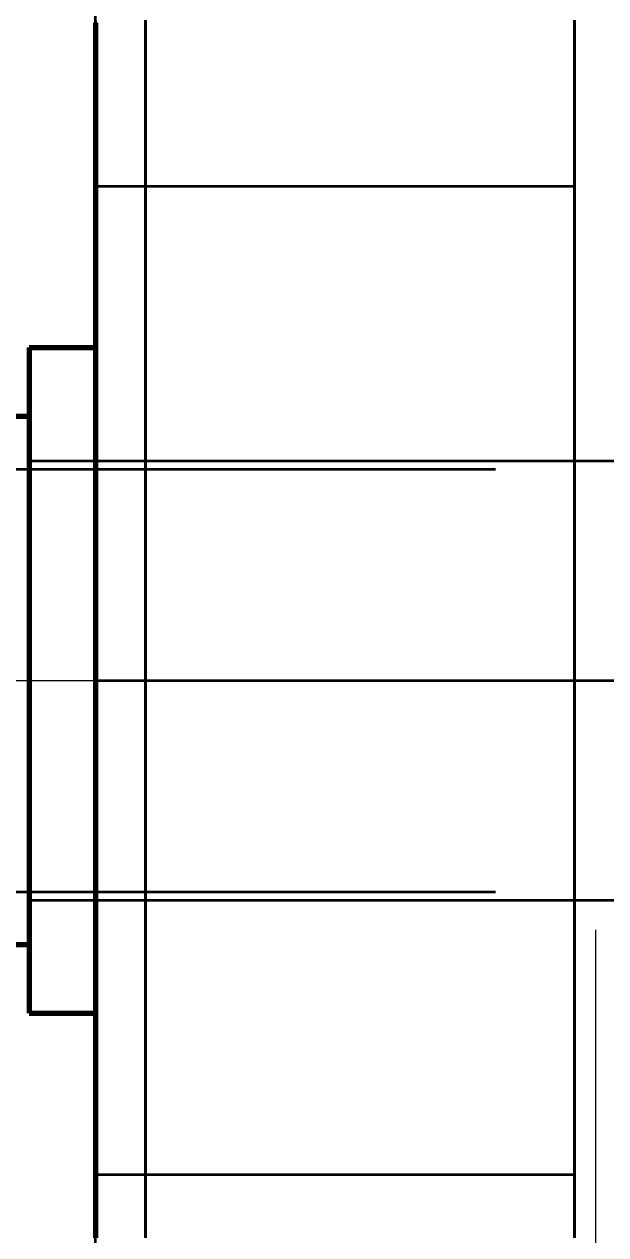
# Model space of a CAD drawing. Header units: millimetres. Extents: x 0 to 2382, y 0 to 420.
# Drawn here: x 179.17 to 182.66, y 116.67 to 123.94 of the extents above; entities that cross this region are included whole.
import ezdxf

# ---------------------------------------------------------------- set-up
doc = ezdxf.new("R2010")
doc.units = ezdxf.units.MM
doc.linetypes.add('IRAM-E-TRAZOS', pattern=[5, 4, -1])
doc.linetypes.add('IRAM-F-TRAZO-PUNTO', pattern=[20, 15, -2, 1, -2])
for name, color, linetype, lineweight in [('01-VISIBLE', 7, 'CONTINUOUS', 70), ('02-OCULTA', 4, 'IRAM-E-TRAZOS', 35), ('03-EJE', 1, 'IRAM-F-TRAZO-PUNTO', 18), ('04-COTA', 3, 'CONTINUOUS', 18)]:
    doc.layers.add(name, color=color, linetype=linetype, lineweight=lineweight)
doc.styles.add('ISO3098', font='isocpeur.ttf')
doc.dimstyles.new('FLAMA-IRAM', dxfattribs={"dimtxt": 3.5, "dimasz": 3.5, "dimexe": 2, "dimexo": 1.5, "dimgap": 1, "dimtad": 1, "dimdec": 1, "dimtxsty": 'ISO3098', "dimblk": 'IRAM_FLECHA', "dimblk1": 'IRAM_FLECHA', "dimblk2": 'IRAM_FLECHA', "dimcen": 2.5, "dimclrd": 256, "dimclre": 256, "dimclrt": 256, "dimazin": 3, "dimtfac": 1, "dimtmove": 0, "dimatfit": 3, "dimlwd": 18, "dimlwe": 18})

# ---------------------------------------------------------------- blocks, each defined once
blk = doc.blocks.new('IRAM_FLECHA')
blk.add_solid([(0, 0), (-1, 0.125), (-1, -0.125)])

msp = doc.modelspace()

# ---------------------------------------------------------------- linework, layer by layer
at = {"layer": '01-VISIBLE'}
for p, q in [((179.2, 122), (179.6, 122)), ((169.8875, 121.5875), (179.2, 121.5875)), ((139.8, 118.4125), (179.2, 118.4125)), ((179.2, 118), (179.6, 118))]:
    msp.add_line(p, q, dxfattribs=at)
for points in [[(179.6, 123.9529), (179.6, 123.9029), (179.6, 123.8528), (179.6, 123.8028), (179.6, 123.7528), (179.6, 123.7027), (179.6, 123.6527), (179.6, 123.6027), (179.6, 123.5526), (179.6, 123.5026), (179.6, 123.4526), (179.6, 123.4025), (179.6, 123.3525), (179.6, 123.3024), (179.6, 123.2524), (179.6, 123.2024), (179.6, 123.1523), (179.6, 123.1023), (179.6, 123.0523), (179.6, 123.0022), (179.6, 122.9522), (179.6, 122.9021), (179.6, 122.8521), (179.6, 122.8021), (179.6, 122.752), (179.6, 122.702), (179.6, 122.652), (179.6, 122.6019), (179.6, 122.5519), (179.6, 122.5018), (179.6, 122.4518), (179.6, 122.4018), (179.6, 122.3517), (179.6, 122.3017), (179.6, 122.2517), (179.6, 122.2016), (179.6, 122.1516), (179.6, 122.1016), (179.6, 122.0515), (179.6, 122.0015), (179.6, 121.9514), (179.6, 121.9014), (179.6, 121.8514), (179.6, 121.8013), (179.6, 121.7513), (179.6, 121.7013), (179.6, 121.6512), (179.6, 121.6012), (179.6, 121.5511), (179.6, 121.5011), (179.6, 121.4511), (179.6, 121.401), (179.6, 121.351), (179.6, 121.301), (179.6, 121.2509), (179.6, 121.2009), (179.6, 121.1509), (179.6, 121.1008), (179.6, 121.0508), (179.6, 121.0007), (179.6, 120.9507), (179.6, 120.9007), (179.6, 120.8506), (179.6, 120.8006), (179.6, 120.7506), (179.6, 120.7005), (179.6, 120.6505), (179.6, 120.6004), (179.6, 120.5504), (179.6, 120.5004), (179.6, 120.4503), (179.6, 120.4003), (179.6, 120.3503), (179.6, 120.3002), (179.6, 120.2502), (179.6, 120.2001), (179.6, 120.1501), (179.6, 120.1001), (179.6, 120.05), (179.6, 120)], [(179.2, 122), (179.2, 121.95), (179.2, 121.9), (179.2, 121.85), (179.2, 121.8), (179.2, 121.75), (179.2, 121.7), (179.2, 121.65), (179.2, 121.6), (179.2, 121.55), (179.2, 121.5), (179.2, 121.45), (179.2, 121.4), (179.2, 121.35), (179.2, 121.3), (179.2, 121.25), (179.2, 121.2), (179.2, 121.15), (179.2, 121.1), (179.2, 121.05), (179.2, 121), (179.2, 120.95), (179.2, 120.9), (179.2, 120.85), (179.2, 120.8), (179.2, 120.75), (179.2, 120.7), (179.2, 120.65), (179.2, 120.6), (179.2, 120.55), (179.2, 120.5), (179.2, 120.45), (179.2, 120.4), (179.2, 120.35), (179.2, 120.3), (179.2, 120.25), (179.2, 120.2), (179.2, 120.15), (179.2, 120.1), (179.2, 120.05), (179.2, 120)], [(179.2, 120), (179.2, 119.95), (179.2, 119.9), (179.2, 119.85), (179.2, 119.8), (179.2, 119.75), (179.2, 119.7), (179.2, 119.65), (179.2, 119.6), (179.2, 119.55), (179.2, 119.5), (179.2, 119.45), (179.2, 119.4), (179.2, 119.35), (179.2, 119.3), (179.2, 119.25), (179.2, 119.2), (179.2, 119.15), (179.2, 119.1), (179.2, 119.05), (179.2, 119), (179.2, 118.95), (179.2, 118.9), (179.2, 118.85), (179.2, 118.8), (179.2, 118.75), (179.2, 118.7), (179.2, 118.65), (179.2, 118.6), (179.2, 118.55), (179.2, 118.5), (179.2, 118.45), (179.2, 118.4), (179.2, 118.35), (179.2, 118.3), (179.2, 118.25), (179.2, 118.2), (179.2, 118.15), (179.2, 118.1), (179.2, 118.05), (179.2, 118)], [(179.6, 120), (179.6, 119.95), (179.6, 119.9), (179.6, 119.85), (179.6, 119.8), (179.6, 119.75), (179.6, 119.7), (179.6, 119.65), (179.6, 119.6), (179.6, 119.55), (179.6, 119.5), (179.6, 119.45), (179.6, 119.4), (179.6, 119.35), (179.6, 119.3), (179.6, 119.25), (179.6, 119.2), (179.6, 119.15), (179.6, 119.1), (179.6, 119.05), (179.6, 119), (179.6, 118.95), (179.6, 118.9), (179.6, 118.85), (179.6, 118.8), (179.6, 118.75), (179.6, 118.7), (179.6, 118.65), (179.6, 118.6), (179.6, 118.55), (179.6, 118.5), (179.6, 118.45), (179.6, 118.4), (179.6, 118.35), (179.6, 118.3), (179.6, 118.25), (179.6, 118.2), (179.6, 118.15), (179.6, 118.1), (179.6, 118.05), (179.6, 118), (179.6, 117.95), (179.6, 117.9), (179.6, 117.85), (179.6, 117.8), (179.6, 117.75), (179.6, 117.7), (179.6, 117.65), (179.6, 117.6), (179.6, 117.55), (179.6, 117.5), (179.6, 117.45), (179.6, 117.4), (179.6, 117.35), (179.6, 117.3), (179.6, 117.25), (179.6, 117.2), (179.6, 117.15), (179.6, 117.1), (179.6, 117.05), (179.6, 117), (179.6, 116.95), (179.6, 116.9), (179.6, 116.85), (179.6, 116.8), (179.6, 116.75), (179.6, 116.7), (179.6, 116.65)]]:
    msp.add_lwpolyline(points, dxfattribs=at)
at = {"layer": '02-OCULTA'}
for p, q in [((179.6, 122.97), (182.475, 122.97)), ((139.8, 121.3875), (179.2, 121.3875)), ((179.2, 121.32), (179.6, 121.32)), ((179.6, 121.32), (185.6, 121.32)), ((133, 121.27), (186, 121.27)), ((179.6, 120), (185.6, 120)), ((133, 118.73), (186, 118.73)), ((179.2, 118.68), (179.6, 118.68)), ((179.6, 118.68), (185.6, 118.68)), ((139.8, 118.6125), (179.2, 118.6125)), ((179.6, 117.03), (182.475, 117.03))]:
    msp.add_line(p, q, dxfattribs=at)
for points in [[(179.6, 116.5875), (179.6, 116.675), (179.6, 116.7625), (179.6, 116.85), (179.6, 116.9375), (179.6, 117.025), (179.6, 117.1125), (179.6, 117.2), (179.6, 117.2875), (179.6, 117.375), (179.6, 117.4625), (179.6, 117.55), (179.6, 117.6375), (179.6, 117.725), (179.6, 117.8125), (179.6, 117.9), (179.6, 117.9875), (179.6, 118.075), (179.6, 118.1625), (179.6, 118.25), (179.6, 118.3375), (179.6, 118.425), (179.6, 118.5125), (179.6, 118.6), (179.6, 118.6875), (179.6, 118.775), (179.6, 118.8625), (179.6, 118.95), (179.6, 119.0375), (179.6, 119.125), (179.6, 119.2125), (179.6, 119.3), (179.6, 119.3875), (179.6, 119.475), (179.6, 119.5625), (179.6, 119.65), (179.6, 119.7375), (179.6, 119.825), (179.6, 119.9125), (179.6, 120), (179.6, 120.0875), (179.6, 120.175), (179.6, 120.2625), (179.6, 120.35), (179.6, 120.4375), (179.6, 120.525), (179.6, 120.6125), (179.6, 120.7), (179.6, 120.7875), (179.6, 120.875), (179.6, 120.9625), (179.6, 121.05), (179.6, 121.1375), (179.6, 121.225), (179.6, 121.3125), (179.6, 121.4), (179.6, 121.4875), (179.6, 121.575), (179.6, 121.6625), (179.6, 121.75), (179.6, 121.8375), (179.6, 121.925), (179.6, 122.0125), (179.6, 122.1), (179.6, 122.1875), (179.6, 122.275), (179.6, 122.3625), (179.6, 122.45), (179.6, 122.5375), (179.6, 122.625), (179.6, 122.7125), (179.6, 122.8), (179.6, 122.8875), (179.6, 122.975), (179.6, 123.0625), (179.6, 123.15), (179.6, 123.2375), (179.6, 123.325), (179.6, 123.4125), (179.6, 123.5), (179.6, 123.5875), (179.6, 123.675), (179.6, 123.7625), (179.6, 123.85), (179.6, 123.9375), (179.6, 124.025)], [(179.6, 116.661), (179.6, 116.724), (179.6, 116.787), (179.6, 116.85), (179.6, 116.913), (179.6, 116.976), (179.6, 117.039), (179.6, 117.102), (179.6, 117.165), (179.6, 117.228), (179.6, 117.291), (179.6, 117.354), (179.6, 117.417), (179.6, 117.48), (179.6, 117.543), (179.6, 117.606), (179.6, 117.669), (179.6, 117.732), (179.6, 117.795), (179.6, 117.858), (179.6, 117.921), (179.6, 117.984), (179.6, 118.047), (179.6, 118.11), (179.6, 118.173), (179.6, 118.236), (179.6, 118.299), (179.6, 118.362), (179.6, 118.425), (179.6, 118.488), (179.6, 118.551), (179.6, 118.614), (179.6, 118.677), (179.6, 118.74), (179.6, 118.803), (179.6, 118.866), (179.6, 118.929), (179.6, 118.992), (179.6, 119.055), (179.6, 119.118), (179.6, 119.181), (179.6, 119.244), (179.6, 119.307), (179.6, 119.37), (179.6, 119.433), (179.6, 119.496), (179.6, 119.559), (179.6, 119.622), (179.6, 119.685), (179.6, 119.748), (179.6, 119.811), (179.6, 119.874), (179.6, 119.937), (179.6, 120), (179.6, 120.063), (179.6, 120.126), (179.6, 120.189), (179.6, 120.252), (179.6, 120.315), (179.6, 120.378), (179.6, 120.441), (179.6, 120.504), (179.6, 120.567), (179.6, 120.63), (179.6, 120.693), (179.6, 120.756), (179.6, 120.819), (179.6, 120.882), (179.6, 120.945), (179.6, 121.008), (179.6, 121.071), (179.6, 121.134), (179.6, 121.197), (179.6, 121.26), (179.6, 121.323), (179.6, 121.386), (179.6, 121.449), (179.6, 121.512), (179.6, 121.575), (179.6, 121.638), (179.6, 121.701), (179.6, 121.764), (179.6, 121.827), (179.6, 121.89), (179.6, 121.953), (179.6, 122.016), (179.6, 122.079), (179.6, 122.142), (179.6, 122.205), (179.6, 122.268), (179.6, 122.331), (179.6, 122.394), (179.6, 122.457), (179.6, 122.52), (179.6, 122.583), (179.6, 122.646), (179.6, 122.709), (179.6, 122.772), (179.6, 122.835), (179.6, 122.898), (179.6, 122.961), (179.6, 123.024), (179.6, 123.087), (179.6, 123.15), (179.6, 123.213), (179.6, 123.276), (179.6, 123.339), (179.6, 123.402), (179.6, 123.465), (179.6, 123.528), (179.6, 123.591), (179.6, 123.654), (179.6, 123.717), (179.6, 123.78), (179.6, 123.843), (179.6, 123.906), (179.6, 123.969)], [(179.6, 123.9657), (179.6, 123.9155), (179.6, 123.8653), (179.6, 123.8151), (179.6, 123.7649), (179.6, 123.7147), (179.6, 123.6645), (179.6, 123.6143), (179.6, 123.5641), (179.6, 123.5139), (179.6, 123.4637), (179.6, 123.4135), (179.6, 123.3633), (179.6, 123.3131), (179.6, 123.2629), (179.6, 123.2127), (179.6, 123.1625), (179.6, 123.1124), (179.6, 123.0622), (179.6, 123.012), (179.6, 122.9618), (179.6, 122.9116), (179.6, 122.8614), (179.6, 122.8112), (179.6, 122.761), (179.6, 122.7108), (179.6, 122.6606), (179.6, 122.6104), (179.6, 122.5602), (179.6, 122.51), (179.6, 122.4598), (179.6, 122.4096), (179.6, 122.3594), (179.6, 122.3092), (179.6, 122.259), (179.6, 122.2088), (179.6, 122.1586), (179.6, 122.1084), (179.6, 122.0582), (179.6, 122.008), (179.6, 121.9578), (179.6, 121.9076), (179.6, 121.8574), (179.6, 121.8072), (179.6, 121.757), (179.6, 121.7068), (179.6, 121.6566), (179.6, 121.6064), (179.6, 121.5562), (179.6, 121.506), (179.6, 121.4558), (179.6, 121.4056), (179.6, 121.3554), (179.6, 121.3052), (179.6, 121.255), (179.6, 121.2048), (179.6, 121.1546), (179.6, 121.1044), (179.6, 121.0542), (179.6, 121.004), (179.6, 120.9538), (179.6, 120.9036), (179.6, 120.8534), (179.6, 120.8032), (179.6, 120.753), (179.6, 120.7028), (179.6, 120.6526), (179.6, 120.6024), (179.6, 120.5522), (179.6, 120.502), (179.6, 120.4518), (179.6, 120.4016), (179.6, 120.3514), (179.6, 120.3012), (179.6, 120.251), (179.6, 120.2008), (179.6, 120.1506), (179.6, 120.1004), (179.6, 120.0502), (179.6, 120)], [(179.9, 116.661), (179.9, 116.724), (179.9, 116.787), (179.9, 116.85), (179.9, 116.913), (179.9, 116.976), (179.9, 117.039), (179.9, 117.102), (179.9, 117.165), (179.9, 117.228), (179.9, 117.291), (179.9, 117.354), (179.9, 117.417), (179.9, 117.48), (179.9, 117.543), (179.9, 117.606), (179.9, 117.669), (179.9, 117.732), (179.9, 117.795), (179.9, 117.858), (179.9, 117.921), (179.9, 117.984), (179.9, 118.047), (179.9, 118.11), (179.9, 118.173), (179.9, 118.236), (179.9, 118.299), (179.9, 118.362), (179.9, 118.425), (179.9, 118.488), (179.9, 118.551), (179.9, 118.614), (179.9, 118.677), (179.9, 118.74), (179.9, 118.803), (179.9, 118.866), (179.9, 118.929), (179.9, 118.992), (179.9, 119.055), (179.9, 119.118), (179.9, 119.181), (179.9, 119.244), (179.9, 119.307), (179.9, 119.37), (179.9, 119.433), (179.9, 119.496), (179.9, 119.559), (179.9, 119.622), (179.9, 119.685), (179.9, 119.748), (179.9, 119.811), (179.9, 119.874), (179.9, 119.937), (179.9, 120), (179.9, 120.063), (179.9, 120.126), (179.9, 120.189), (179.9, 120.252), (179.9, 120.315), (179.9, 120.378), (179.9, 120.441), (179.9, 120.504), (179.9, 120.567), (179.9, 120.63), (179.9, 120.693), (179.9, 120.756), (179.9, 120.819), (179.9, 120.882), (179.9, 120.945), (179.9, 121.008), (179.9, 121.071), (179.9, 121.134), (179.9, 121.197), (179.9, 121.26), (179.9, 121.323), (179.9, 121.386), (179.9, 121.449), (179.9, 121.512), (179.9, 121.575), (179.9, 121.638), (179.9, 121.701), (179.9, 121.764), (179.9, 121.827), (179.9, 121.89), (179.9, 121.953), (179.9, 122.016), (179.9, 122.079), (179.9, 122.142), (179.9, 122.205), (179.9, 122.268), (179.9, 122.331), (179.9, 122.394), (179.9, 122.457), (179.9, 122.52), (179.9, 122.583), (179.9, 122.646), (179.9, 122.709), (179.9, 122.772), (179.9, 122.835), (179.9, 122.898), (179.9, 122.961), (179.9, 123.024), (179.9, 123.087), (179.9, 123.15), (179.9, 123.213), (179.9, 123.276), (179.9, 123.339), (179.9, 123.402), (179.9, 123.465), (179.9, 123.528), (179.9, 123.591), (179.9, 123.654), (179.9, 123.717), (179.9, 123.78), (179.9, 123.843), (179.9, 123.906), (179.9, 123.969)], [(179.9, 116.652), (179.9, 116.714), (179.9, 116.776), (179.9, 116.838), (179.9, 116.9), (179.9, 116.962), (179.9, 117.024), (179.9, 117.086), (179.9, 117.148), (179.9, 117.21), (179.9, 117.272), (179.9, 117.334), (179.9, 117.396), (179.9, 117.458), (179.9, 117.52), (179.9, 117.582), (179.9, 117.644), (179.9, 117.706), (179.9, 117.768), (179.9, 117.83), (179.9, 117.892), (179.9, 117.954), (179.9, 118.016), (179.9, 118.078), (179.9, 118.14), (179.9, 118.202), (179.9, 118.264), (179.9, 118.326), (179.9, 118.388), (179.9, 118.45), (179.9, 118.512), (179.9, 118.574), (179.9, 118.636), (179.9, 118.698), (179.9, 118.76), (179.9, 118.822), (179.9, 118.884), (179.9, 118.946), (179.9, 119.008), (179.9, 119.07), (179.9, 119.132), (179.9, 119.194), (179.9, 119.256), (179.9, 119.318), (179.9, 119.38), (179.9, 119.442), (179.9, 119.504), (179.9, 119.566), (179.9, 119.628), (179.9, 119.69), (179.9, 119.752), (179.9, 119.814), (179.9, 119.876), (179.9, 119.938), (179.9, 120), (179.9, 120.062), (179.9, 120.124), (179.9, 120.186), (179.9, 120.248), (179.9, 120.31), (179.9, 120.372), (179.9, 120.434), (179.9, 120.496), (179.9, 120.558), (179.9, 120.62), (179.9, 120.682), (179.9, 120.744), (179.9, 120.806), (179.9, 120.868), (179.9, 120.93), (179.9, 120.992), (179.9, 121.054), (179.9, 121.116), (179.9, 121.178), (179.9, 121.24), (179.9, 121.302), (179.9, 121.364), (179.9, 121.426), (179.9, 121.488), (179.9, 121.55), (179.9, 121.612), (179.9, 121.674), (179.9, 121.736), (179.9, 121.798), (179.9, 121.86), (179.9, 121.922), (179.9, 121.984), (179.9, 122.046), (179.9, 122.108), (179.9, 122.17), (179.9, 122.232), (179.9, 122.294), (179.9, 122.356), (179.9, 122.418), (179.9, 122.48), (179.9, 122.542), (179.9, 122.604), (179.9, 122.666), (179.9, 122.728), (179.9, 122.79), (179.9, 122.852), (179.9, 122.914), (179.9, 122.976), (179.9, 123.038), (179.9, 123.1), (179.9, 123.162), (179.9, 123.224), (179.9, 123.286), (179.9, 123.348), (179.9, 123.41), (179.9, 123.472), (179.9, 123.534), (179.9, 123.596), (179.9, 123.658), (179.9, 123.72), (179.9, 123.782), (179.9, 123.844), (179.9, 123.906), (179.9, 123.968)], [(179.9, 123.966), (179.9, 123.9158), (179.9, 123.8656), (179.9, 123.8154), (179.9, 123.7652), (179.9, 123.715), (179.9, 123.6648), (179.9, 123.6146), (179.9, 123.5644), (179.9, 123.5142), (179.9, 123.464), (179.9, 123.4138), (179.9, 123.3636), (179.9, 123.3134), (179.9, 123.2632), (179.9, 123.213), (179.9, 123.1628), (179.9, 123.1126), (179.9, 123.0623), (179.9, 123.0121), (179.9, 122.9619), (179.9, 122.9117), (179.9, 122.8615), (179.9, 122.8113), (179.9, 122.7611), (179.9, 122.7109), (179.9, 122.6607), (179.9, 122.6105), (179.9, 122.5603), (179.9, 122.5101), (179.9, 122.4599), (179.9, 122.4097), (179.9, 122.3595), (179.9, 122.3093), (179.9, 122.2591), (179.9, 122.2089), (179.9, 122.1587), (179.9, 122.1085), (179.9, 122.0583), (179.9, 122.0081), (179.9, 121.9579), (179.9, 121.9077), (179.9, 121.8575), (179.9, 121.8073), (179.9, 121.7571), (179.9, 121.7069), (179.9, 121.6567), (179.9, 121.6065), (179.9, 121.5563), (179.9, 121.5061), (179.9, 121.4559), (179.9, 121.4057), (179.9, 121.3555), (179.9, 121.3053), (179.9, 121.2551), (179.9, 121.2049), (179.9, 121.1547), (179.9, 121.1045), (179.9, 121.0543), (179.9, 121.004), (179.9, 120.9538), (179.9, 120.9036), (179.9, 120.8534), (179.9, 120.8032), (179.9, 120.753), (179.9, 120.7028), (179.9, 120.6526), (179.9, 120.6024), (179.9, 120.5522), (179.9, 120.502), (179.9, 120.4518), (179.9, 120.4016), (179.9, 120.3514), (179.9, 120.3012), (179.9, 120.251), (179.9, 120.2008), (179.9, 120.1506), (179.9, 120.1004), (179.9, 120.0502), (179.9, 120)], [(179.9, 123.9657), (179.9, 123.9155), (179.9, 123.8653), (179.9, 123.8151), (179.9, 123.7649), (179.9, 123.7147), (179.9, 123.6645), (179.9, 123.6143), (179.9, 123.5641), (179.9, 123.5139), (179.9, 123.4637), (179.9, 123.4135), (179.9, 123.3633), (179.9, 123.3131), (179.9, 123.2629), (179.9, 123.2127), (179.9, 123.1625), (179.9, 123.1124), (179.9, 123.0622), (179.9, 123.012), (179.9, 122.9618), (179.9, 122.9116), (179.9, 122.8614), (179.9, 122.8112), (179.9, 122.761), (179.9, 122.7108), (179.9, 122.6606), (179.9, 122.6104), (179.9, 122.5602), (179.9, 122.51), (179.9, 122.4598), (179.9, 122.4096), (179.9, 122.3594), (179.9, 122.3092), (179.9, 122.259), (179.9, 122.2088), (179.9, 122.1586), (179.9, 122.1084), (179.9, 122.0582), (179.9, 122.008), (179.9, 121.9578), (179.9, 121.9076), (179.9, 121.8574), (179.9, 121.8072), (179.9, 121.757), (179.9, 121.7068), (179.9, 121.6566), (179.9, 121.6064), (179.9, 121.5562), (179.9, 121.506), (179.9, 121.4558), (179.9, 121.4056), (179.9, 121.3554), (179.9, 121.3052), (179.9, 121.255), (179.9, 121.2048), (179.9, 121.1546), (179.9, 121.1044), (179.9, 121.0542), (179.9, 121.004), (179.9, 120.9538), (179.9, 120.9036), (179.9, 120.8534), (179.9, 120.8032), (179.9, 120.753), (179.9, 120.7028), (179.9, 120.6526), (179.9, 120.6024), (179.9, 120.5522), (179.9, 120.502), (179.9, 120.4518), (179.9, 120.4016), (179.9, 120.3514), (179.9, 120.3012), (179.9, 120.251), (179.9, 120.2008), (179.9, 120.1506), (179.9, 120.1004), (179.9, 120.0502), (179.9, 120)], [(182.475, 116.652), (182.475, 116.714), (182.475, 116.776), (182.475, 116.838), (182.475, 116.9), (182.475, 116.962), (182.475, 117.024), (182.475, 117.086), (182.475, 117.148), (182.475, 117.21), (182.475, 117.272), (182.475, 117.334), (182.475, 117.396), (182.475, 117.458), (182.475, 117.52), (182.475, 117.582), (182.475, 117.644), (182.475, 117.706), (182.475, 117.768), (182.475, 117.83), (182.475, 117.892), (182.475, 117.954), (182.475, 118.016), (182.475, 118.078), (182.475, 118.14), (182.475, 118.202), (182.475, 118.264), (182.475, 118.326), (182.475, 118.388), (182.475, 118.45), (182.475, 118.512), (182.475, 118.574), (182.475, 118.636), (182.475, 118.698), (182.475, 118.76), (182.475, 118.822), (182.475, 118.884), (182.475, 118.946), (182.475, 119.008), (182.475, 119.07), (182.475, 119.132), (182.475, 119.194), (182.475, 119.256), (182.475, 119.318), (182.475, 119.38), (182.475, 119.442), (182.475, 119.504), (182.475, 119.566), (182.475, 119.628), (182.475, 119.69), (182.475, 119.752), (182.475, 119.814), (182.475, 119.876), (182.475, 119.938), (182.475, 120), (182.475, 120.062), (182.475, 120.124), (182.475, 120.186), (182.475, 120.248), (182.475, 120.31), (182.475, 120.372), (182.475, 120.434), (182.475, 120.496), (182.475, 120.558), (182.475, 120.62), (182.475, 120.682), (182.475, 120.744), (182.475, 120.806), (182.475, 120.868), (182.475, 120.93), (182.475, 120.992), (182.475, 121.054), (182.475, 121.116), (182.475, 121.178), (182.475, 121.24), (182.475, 121.302), (182.475, 121.364), (182.475, 121.426), (182.475, 121.488), (182.475, 121.55), (182.475, 121.612), (182.475, 121.674), (182.475, 121.736), (182.475, 121.798), (182.475, 121.86), (182.475, 121.922), (182.475, 121.984), (182.475, 122.046), (182.475, 122.108), (182.475, 122.17), (182.475, 122.232), (182.475, 122.294), (182.475, 122.356), (182.475, 122.418), (182.475, 122.48), (182.475, 122.542), (182.475, 122.604), (182.475, 122.666), (182.475, 122.728), (182.475, 122.79), (182.475, 122.852), (182.475, 122.914), (182.475, 122.976), (182.475, 123.038), (182.475, 123.1), (182.475, 123.162), (182.475, 123.224), (182.475, 123.286), (182.475, 123.348), (182.475, 123.41), (182.475, 123.472), (182.475, 123.534), (182.475, 123.596), (182.475, 123.658), (182.475, 123.72), (182.475, 123.782), (182.475, 123.844), (182.475, 123.906), (182.475, 123.968)], [(182.475, 123.966), (182.475, 123.9158), (182.475, 123.8656), (182.475, 123.8154), (182.475, 123.7652), (182.475, 123.715), (182.475, 123.6648), (182.475, 123.6146), (182.475, 123.5644), (182.475, 123.5142), (182.475, 123.464), (182.475, 123.4138), (182.475, 123.3636), (182.475, 123.3134), (182.475, 123.2632), (182.475, 123.213), (182.475, 123.1628), (182.475, 123.1126), (182.475, 123.0623), (182.475, 123.0121), (182.475, 122.9619), (182.475, 122.9117), (182.475, 122.8615), (182.475, 122.8113), (182.475, 122.7611), (182.475, 122.7109), (182.475, 122.6607), (182.475, 122.6105), (182.475, 122.5603), (182.475, 122.5101), (182.475, 122.4599), (182.475, 122.4097), (182.475, 122.3595), (182.475, 122.3093), (182.475, 122.2591), (182.475, 122.2089), (182.475, 122.1587), (182.475, 122.1085), (182.475, 122.0583), (182.475, 122.0081), (182.475, 121.9579), (182.475, 121.9077), (182.475, 121.8575), (182.475, 121.8073), (182.475, 121.7571), (182.475, 121.7069), (182.475, 121.6567), (182.475, 121.6065), (182.475, 121.5563), (182.475, 121.5061), (182.475, 121.4559), (182.475, 121.4057), (182.475, 121.3555), (182.475, 121.3053), (182.475, 121.2551), (182.475, 121.2049), (182.475, 121.1547), (182.475, 121.1045), (182.475, 121.0543), (182.475, 121.004), (182.475, 120.9538), (182.475, 120.9036), (182.475, 120.8534), (182.475, 120.8032), (182.475, 120.753), (182.475, 120.7028), (182.475, 120.6526), (182.475, 120.6024), (182.475, 120.5522), (182.475, 120.502), (182.475, 120.4518), (182.475, 120.4016), (182.475, 120.3514), (182.475, 120.3012), (182.475, 120.251), (182.475, 120.2008), (182.475, 120.1506), (182.475, 120.1004), (182.475, 120.0502), (182.475, 120)], [(179.6, 117.03), (179.6, 117.0803), (179.6, 117.1307), (179.6, 117.181), (179.6, 117.2314), (179.6, 117.2817), (179.6, 117.332), (179.6, 117.3824), (179.6, 117.4327), (179.6, 117.4831), (179.6, 117.5334), (179.6, 117.5837), (179.6, 117.6341), (179.6, 117.6844), (179.6, 117.7347), (179.6, 117.7851), (179.6, 117.8354), (179.6, 117.8858), (179.6, 117.9361), (179.6, 117.9864), (179.6, 118.0368), (179.6, 118.0871), (179.6, 118.1375), (179.6, 118.1878), (179.6, 118.2381), (179.6, 118.2885), (179.6, 118.3388), (179.6, 118.3892), (179.6, 118.4395), (179.6, 118.4898), (179.6, 118.5402), (179.6, 118.5905), (179.6, 118.6408), (179.6, 118.6912), (179.6, 118.7415), (179.6, 118.7919), (179.6, 118.8422), (179.6, 118.8925), (179.6, 118.9429), (179.6, 118.9932), (179.6, 119.0436), (179.6, 119.0939), (179.6, 119.1442), (179.6, 119.1946), (179.6, 119.2449), (179.6, 119.2953), (179.6, 119.3456), (179.6, 119.3959), (179.6, 119.4463), (179.6, 119.4966), (179.6, 119.5469), (179.6, 119.5973), (179.6, 119.6476), (179.6, 119.698), (179.6, 119.7483), (179.6, 119.7986), (179.6, 119.849), (179.6, 119.8993), (179.6, 119.9497), (179.6, 120), (179.6, 120.0503), (179.6, 120.1007), (179.6, 120.151), (179.6, 120.2014), (179.6, 120.2517), (179.6, 120.302), (179.6, 120.3524), (179.6, 120.4027), (179.6, 120.4531), (179.6, 120.5034), (179.6, 120.5537), (179.6, 120.6041), (179.6, 120.6544), (179.6, 120.7047), (179.6, 120.7551), (179.6, 120.8054), (179.6, 120.8558), (179.6, 120.9061), (179.6, 120.9564), (179.6, 121.0068), (179.6, 121.0571), (179.6, 121.1075), (179.6, 121.1578), (179.6, 121.2081), (179.6, 121.2585), (179.6, 121.3088), (179.6, 121.3592), (179.6, 121.4095), (179.6, 121.4598), (179.6, 121.5102), (179.6, 121.5605), (179.6, 121.6108), (179.6, 121.6612), (179.6, 121.7115), (179.6, 121.7619), (179.6, 121.8122), (179.6, 121.8625), (179.6, 121.9129), (179.6, 121.9632), (179.6, 122.0136), (179.6, 122.0639), (179.6, 122.1142), (179.6, 122.1646), (179.6, 122.2149), (179.6, 122.2653), (179.6, 122.3156), (179.6, 122.3659), (179.6, 122.4163), (179.6, 122.4666), (179.6, 122.5169), (179.6, 122.5673), (179.6, 122.6176), (179.6, 122.668), (179.6, 122.7183), (179.6, 122.7686), (179.6, 122.819), (179.6, 122.8693), (179.6, 122.9197), (179.6, 122.97)], [(179.6, 122.97), (179.6, 122.9197), (179.6, 122.8693), (179.6, 122.819), (179.6, 122.7686), (179.6, 122.7183), (179.6, 122.668), (179.6, 122.6176), (179.6, 122.5673), (179.6, 122.5169), (179.6, 122.4666), (179.6, 122.4163), (179.6, 122.3659), (179.6, 122.3156), (179.6, 122.2653), (179.6, 122.2149), (179.6, 122.1646), (179.6, 122.1142), (179.6, 122.0639), (179.6, 122.0136), (179.6, 121.9632), (179.6, 121.9129), (179.6, 121.8625), (179.6, 121.8122), (179.6, 121.7619), (179.6, 121.7115), (179.6, 121.6612), (179.6, 121.6108), (179.6, 121.5605), (179.6, 121.5102), (179.6, 121.4598), (179.6, 121.4095), (179.6, 121.3592), (179.6, 121.3088), (179.6, 121.2585), (179.6, 121.2081), (179.6, 121.1578), (179.6, 121.1075), (179.6, 121.0571), (179.6, 121.0068), (179.6, 120.9564), (179.6, 120.9061), (179.6, 120.8558), (179.6, 120.8054), (179.6, 120.7551), (179.6, 120.7047), (179.6, 120.6544), (179.6, 120.6041), (179.6, 120.5537), (179.6, 120.5034), (179.6, 120.4531), (179.6, 120.4027), (179.6, 120.3524), (179.6, 120.302), (179.6, 120.2517), (179.6, 120.2014), (179.6, 120.151), (179.6, 120.1007), (179.6, 120.0503), (179.6, 120)], [(182.475, 117.03), (182.475, 117.0803), (182.475, 117.1307), (182.475, 117.181), (182.475, 117.2314), (182.475, 117.2817), (182.475, 117.332), (182.475, 117.3824), (182.475, 117.4327), (182.475, 117.4831), (182.475, 117.5334), (182.475, 117.5837), (182.475, 117.6341), (182.475, 117.6844), (182.475, 117.7347), (182.475, 117.7851), (182.475, 117.8354), (182.475, 117.8858), (182.475, 117.9361), (182.475, 117.9864), (182.475, 118.0368), (182.475, 118.0871), (182.475, 118.1375), (182.475, 118.1878), (182.475, 118.2381), (182.475, 118.2885), (182.475, 118.3388), (182.475, 118.3892), (182.475, 118.4395), (182.475, 118.4898), (182.475, 118.5402), (182.475, 118.5905), (182.475, 118.6408), (182.475, 118.6912), (182.475, 118.7415), (182.475, 118.7919), (182.475, 118.8422), (182.475, 118.8925), (182.475, 118.9429), (182.475, 118.9932), (182.475, 119.0436), (182.475, 119.0939), (182.475, 119.1442), (182.475, 119.1946), (182.475, 119.2449), (182.475, 119.2953), (182.475, 119.3456), (182.475, 119.3959), (182.475, 119.4463), (182.475, 119.4966), (182.475, 119.5469), (182.475, 119.5973), (182.475, 119.6476), (182.475, 119.698), (182.475, 119.7483), (182.475, 119.7986), (182.475, 119.849), (182.475, 119.8993), (182.475, 119.9497), (182.475, 120), (182.475, 120.0503), (182.475, 120.1007), (182.475, 120.151), (182.475, 120.2014), (182.475, 120.2517), (182.475, 120.302), (182.475, 120.3524), (182.475, 120.4027), (182.475, 120.4531), (182.475, 120.5034), (182.475, 120.5537), (182.475, 120.6041), (182.475, 120.6544), (182.475, 120.7047), (182.475, 120.7551), (182.475, 120.8054), (182.475, 120.8558), (182.475, 120.9061), (182.475, 120.9564), (182.475, 121.0068), (182.475, 121.0571), (182.475, 121.1075), (182.475, 121.1578), (182.475, 121.2081), (182.475, 121.2585), (182.475, 121.3088), (182.475, 121.3592), (182.475, 121.4095), (182.475, 121.4598), (182.475, 121.5102), (182.475, 121.5605), (182.475, 121.6108), (182.475, 121.6612), (182.475, 121.7115), (182.475, 121.7619), (182.475, 121.8122), (182.475, 121.8625), (182.475, 121.9129), (182.475, 121.9632), (182.475, 122.0136), (182.475, 122.0639), (182.475, 122.1142), (182.475, 122.1646), (182.475, 122.2149), (182.475, 122.2653), (182.475, 122.3156), (182.475, 122.3659), (182.475, 122.4163), (182.475, 122.4666), (182.475, 122.5169), (182.475, 122.5673), (182.475, 122.6176), (182.475, 122.668), (182.475, 122.7183), (182.475, 122.7686), (182.475, 122.819), (182.475, 122.8693), (182.475, 122.9197), (182.475, 122.97)], [(182.475, 122.97), (182.475, 122.9197), (182.475, 122.8693), (182.475, 122.819), (182.475, 122.7686), (182.475, 122.7183), (182.475, 122.668), (182.475, 122.6176), (182.475, 122.5673), (182.475, 122.5169), (182.475, 122.4666), (182.475, 122.4163), (182.475, 122.3659), (182.475, 122.3156), (182.475, 122.2653), (182.475, 122.2149), (182.475, 122.1646), (182.475, 122.1142), (182.475, 122.0639), (182.475, 122.0136), (182.475, 121.9632), (182.475, 121.9129), (182.475, 121.8625), (182.475, 121.8122), (182.475, 121.7619), (182.475, 121.7115), (182.475, 121.6612), (182.475, 121.6108), (182.475, 121.5605), (182.475, 121.5102), (182.475, 121.4598), (182.475, 121.4095), (182.475, 121.3592), (182.475, 121.3088), (182.475, 121.2585), (182.475, 121.2081), (182.475, 121.1578), (182.475, 121.1075), (182.475, 121.0571), (182.475, 121.0068), (182.475, 120.9564), (182.475, 120.9061), (182.475, 120.8558), (182.475, 120.8054), (182.475, 120.7551), (182.475, 120.7047), (182.475, 120.6544), (182.475, 120.6041), (182.475, 120.5537), (182.475, 120.5034), (182.475, 120.4531), (182.475, 120.4027), (182.475, 120.3524), (182.475, 120.302), (182.475, 120.2517), (182.475, 120.2014), (182.475, 120.151), (182.475, 120.1007), (182.475, 120.0503), (182.475, 120)], [(179.2, 118), (179.2, 118.05), (179.2, 118.1), (179.2, 118.15), (179.2, 118.2), (179.2, 118.25), (179.2, 118.3), (179.2, 118.35), (179.2, 118.4), (179.2, 118.45), (179.2, 118.5), (179.2, 118.55), (179.2, 118.6), (179.2, 118.65), (179.2, 118.7), (179.2, 118.75), (179.2, 118.8), (179.2, 118.85), (179.2, 118.9), (179.2, 118.95), (179.2, 119), (179.2, 119.05), (179.2, 119.1), (179.2, 119.15), (179.2, 119.2), (179.2, 119.25), (179.2, 119.3), (179.2, 119.35), (179.2, 119.4), (179.2, 119.45), (179.2, 119.5), (179.2, 119.55), (179.2, 119.6), (179.2, 119.65), (179.2, 119.7), (179.2, 119.75), (179.2, 119.8), (179.2, 119.85), (179.2, 119.9), (179.2, 119.95), (179.2, 120), (179.2, 120.05), (179.2, 120.1), (179.2, 120.15), (179.2, 120.2), (179.2, 120.25), (179.2, 120.3), (179.2, 120.35), (179.2, 120.4), (179.2, 120.45), (179.2, 120.5), (179.2, 120.55), (179.2, 120.6), (179.2, 120.65), (179.2, 120.7), (179.2, 120.75), (179.2, 120.8), (179.2, 120.85), (179.2, 120.9), (179.2, 120.95), (179.2, 121), (179.2, 121.05), (179.2, 121.1), (179.2, 121.15), (179.2, 121.2), (179.2, 121.25), (179.2, 121.3), (179.2, 121.35), (179.2, 121.4), (179.2, 121.45), (179.2, 121.5), (179.2, 121.55), (179.2, 121.6), (179.2, 121.65), (179.2, 121.7), (179.2, 121.75), (179.2, 121.8), (179.2, 121.85), (179.2, 121.9), (179.2, 121.95), (179.2, 122)], [(179.6, 118), (179.6, 118.05), (179.6, 118.1), (179.6, 118.15), (179.6, 118.2), (179.6, 118.25), (179.6, 118.3), (179.6, 118.35), (179.6, 118.4), (179.6, 118.45), (179.6, 118.5), (179.6, 118.55), (179.6, 118.6), (179.6, 118.65), (179.6, 118.7), (179.6, 118.75), (179.6, 118.8), (179.6, 118.85), (179.6, 118.9), (179.6, 118.95), (179.6, 119), (179.6, 119.05), (179.6, 119.1), (179.6, 119.15), (179.6, 119.2), (179.6, 119.25), (179.6, 119.3), (179.6, 119.35), (179.6, 119.4), (179.6, 119.45), (179.6, 119.5), (179.6, 119.55), (179.6, 119.6), (179.6, 119.65), (179.6, 119.7), (179.6, 119.75), (179.6, 119.8), (179.6, 119.85), (179.6, 119.9), (179.6, 119.95), (179.6, 120), (179.6, 120.05), (179.6, 120.1), (179.6, 120.15), (179.6, 120.2), (179.6, 120.25), (179.6, 120.3), (179.6, 120.35), (179.6, 120.4), (179.6, 120.45), (179.6, 120.5), (179.6, 120.55), (179.6, 120.6), (179.6, 120.65), (179.6, 120.7), (179.6, 120.75), (179.6, 120.8), (179.6, 120.85), (179.6, 120.9), (179.6, 120.95), (179.6, 121), (179.6, 121.05), (179.6, 121.1), (179.6, 121.15), (179.6, 121.2), (179.6, 121.25), (179.6, 121.3), (179.6, 121.35), (179.6, 121.4), (179.6, 121.45), (179.6, 121.5), (179.6, 121.55), (179.6, 121.6), (179.6, 121.65), (179.6, 121.7), (179.6, 121.75), (179.6, 121.8), (179.6, 121.85), (179.6, 121.9), (179.6, 121.95), (179.6, 122)], [(179.6, 122), (179.6, 121.95), (179.6, 121.9), (179.6, 121.85), (179.6, 121.8), (179.6, 121.75), (179.6, 121.7), (179.6, 121.65), (179.6, 121.6), (179.6, 121.55), (179.6, 121.5), (179.6, 121.45), (179.6, 121.4), (179.6, 121.35), (179.6, 121.3), (179.6, 121.25), (179.6, 121.2), (179.6, 121.15), (179.6, 121.1), (179.6, 121.05), (179.6, 121), (179.6, 120.95), (179.6, 120.9), (179.6, 120.85), (179.6, 120.8), (179.6, 120.75), (179.6, 120.7), (179.6, 120.65), (179.6, 120.6), (179.6, 120.55), (179.6, 120.5), (179.6, 120.45), (179.6, 120.4), (179.6, 120.35), (179.6, 120.3), (179.6, 120.25), (179.6, 120.2), (179.6, 120.15), (179.6, 120.1), (179.6, 120.05), (179.6, 120)], [(179.2, 118.4125), (179.2, 118.4629), (179.2, 118.5133), (179.2, 118.5637), (179.2, 118.6141), (179.2, 118.6645), (179.2, 118.7149), (179.2, 118.7653), (179.2, 118.8157), (179.2, 118.8661), (179.2, 118.9165), (179.2, 118.9669), (179.2, 119.0173), (179.2, 119.0677), (179.2, 119.1181), (179.2, 119.1685), (179.2, 119.2188), (179.2, 119.2692), (179.2, 119.3196), (179.2, 119.37), (179.2, 119.4204), (179.2, 119.4708), (179.2, 119.5212), (179.2, 119.5716), (179.2, 119.622), (179.2, 119.6724), (179.2, 119.7228), (179.2, 119.7732), (179.2, 119.8236), (179.2, 119.874), (179.2, 119.9244), (179.2, 119.9748), (179.2, 120.0252), (179.2, 120.0756), (179.2, 120.126), (179.2, 120.1764), (179.2, 120.2268), (179.2, 120.2772), (179.2, 120.3276), (179.2, 120.378), (179.2, 120.4284), (179.2, 120.4788), (179.2, 120.5292), (179.2, 120.5796), (179.2, 120.63), (179.2, 120.6804), (179.2, 120.7308), (179.2, 120.7812), (179.2, 120.8315), (179.2, 120.8819), (179.2, 120.9323), (179.2, 120.9827), (179.2, 121.0331), (179.2, 121.0835), (179.2, 121.1339), (179.2, 121.1843), (179.2, 121.2347), (179.2, 121.2851), (179.2, 121.3355), (179.2, 121.3859), (179.2, 121.4363), (179.2, 121.4867), (179.2, 121.5371), (179.2, 121.5875)], [(179.2, 121.5875), (179.2, 121.5363), (179.2, 121.4851), (179.2, 121.4339), (179.2, 121.3827), (179.2, 121.3315), (179.2, 121.2802), (179.2, 121.229), (179.2, 121.1778), (179.2, 121.1266), (179.2, 121.0754), (179.2, 121.0242), (179.2, 120.973), (179.2, 120.9218), (179.2, 120.8706), (179.2, 120.8194), (179.2, 120.7681), (179.2, 120.7169), (179.2, 120.6657), (179.2, 120.6145), (179.2, 120.5633), (179.2, 120.5121), (179.2, 120.4609), (179.2, 120.4097), (179.2, 120.3585), (179.2, 120.3073), (179.2, 120.256), (179.2, 120.2048), (179.2, 120.1536), (179.2, 120.1024), (179.2, 120.0512), (179.2, 120)], [(179.2, 118.6125), (179.2, 118.663), (179.2, 118.7134), (179.2, 118.7639), (179.2, 118.8143), (179.2, 118.8648), (179.2, 118.9152), (179.2, 118.9657), (179.2, 119.0161), (179.2, 119.0666), (179.2, 119.117), (179.2, 119.1675), (179.2, 119.218), (179.2, 119.2684), (179.2, 119.3189), (179.2, 119.3693), (179.2, 119.4198), (179.2, 119.4702), (179.2, 119.5207), (179.2, 119.5711), (179.2, 119.6216), (179.2, 119.672), (179.2, 119.7225), (179.2, 119.773), (179.2, 119.8234), (179.2, 119.8739), (179.2, 119.9243), (179.2, 119.9748), (179.2, 120.0252), (179.2, 120.0757), (179.2, 120.1261), (179.2, 120.1766), (179.2, 120.227), (179.2, 120.2775), (179.2, 120.328), (179.2, 120.3784), (179.2, 120.4289), (179.2, 120.4793), (179.2, 120.5298), (179.2, 120.5802), (179.2, 120.6307), (179.2, 120.6811), (179.2, 120.7316), (179.2, 120.782), (179.2, 120.8325), (179.2, 120.883), (179.2, 120.9334), (179.2, 120.9839), (179.2, 121.0343), (179.2, 121.0848), (179.2, 121.1352), (179.2, 121.1857), (179.2, 121.2361), (179.2, 121.2866), (179.2, 121.337), (179.2, 121.3875)], [(179.2, 121.3875), (179.2, 121.3361), (179.2, 121.2847), (179.2, 121.2333), (179.2, 121.1819), (179.2, 121.1306), (179.2, 121.0792), (179.2, 121.0278), (179.2, 120.9764), (179.2, 120.925), (179.2, 120.8736), (179.2, 120.8222), (179.2, 120.7708), (179.2, 120.7194), (179.2, 120.6681), (179.2, 120.6167), (179.2, 120.5653), (179.2, 120.5139), (179.2, 120.4625), (179.2, 120.4111), (179.2, 120.3597), (179.2, 120.3083), (179.2, 120.2569), (179.2, 120.2056), (179.2, 120.1542), (179.2, 120.1028), (179.2, 120.0514), (179.2, 120)], [(179.2, 118.68), (179.2, 118.7308), (179.2, 118.7815), (179.2, 118.8323), (179.2, 118.8831), (179.2, 118.9338), (179.2, 118.9846), (179.2, 119.0354), (179.2, 119.0862), (179.2, 119.1369), (179.2, 119.1877), (179.2, 119.2385), (179.2, 119.2892), (179.2, 119.34), (179.2, 119.3908), (179.2, 119.4415), (179.2, 119.4923), (179.2, 119.5431), (179.2, 119.5938), (179.2, 119.6446), (179.2, 119.6954), (179.2, 119.7462), (179.2, 119.7969), (179.2, 119.8477), (179.2, 119.8985), (179.2, 119.9492), (179.2, 120), (179.2, 120.0508), (179.2, 120.1015), (179.2, 120.1523), (179.2, 120.2031), (179.2, 120.2538), (179.2, 120.3046), (179.2, 120.3554), (179.2, 120.4062), (179.2, 120.4569), (179.2, 120.5077), (179.2, 120.5585), (179.2, 120.6092), (179.2, 120.66), (179.2, 120.7108), (179.2, 120.7615), (179.2, 120.8123), (179.2, 120.8631), (179.2, 120.9138), (179.2, 120.9646), (179.2, 121.0154), (179.2, 121.0662), (179.2, 121.1169), (179.2, 121.1677), (179.2, 121.2185), (179.2, 121.2692), (179.2, 121.32)], [(179.2, 121.32), (179.2, 121.2692), (179.2, 121.2185), (179.2, 121.1677), (179.2, 121.1169), (179.2, 121.0662), (179.2, 121.0154), (179.2, 120.9646), (179.2, 120.9138), (179.2, 120.8631), (179.2, 120.8123), (179.2, 120.7615), (179.2, 120.7108), (179.2, 120.66), (179.2, 120.6092), (179.2, 120.5585), (179.2, 120.5077), (179.2, 120.4569), (179.2, 120.4062), (179.2, 120.3554), (179.2, 120.3046), (179.2, 120.2538), (179.2, 120.2031), (179.2, 120.1523), (179.2, 120.1015), (179.2, 120.0508), (179.2, 120)], [(179.6, 118.68), (179.6, 118.7308), (179.6, 118.7815), (179.6, 118.8323), (179.6, 118.8831), (179.6, 118.9338), (179.6, 118.9846), (179.6, 119.0354), (179.6, 119.0862), (179.6, 119.1369), (179.6, 119.1877), (179.6, 119.2385), (179.6, 119.2892), (179.6, 119.34), (179.6, 119.3908), (179.6, 119.4415), (179.6, 119.4923), (179.6, 119.5431), (179.6, 119.5938), (179.6, 119.6446), (179.6, 119.6954), (179.6, 119.7462), (179.6, 119.7969), (179.6, 119.8477), (179.6, 119.8985), (179.6, 119.9492), (179.6, 120), (179.6, 120.0508), (179.6, 120.1015), (179.6, 120.1523), (179.6, 120.2031), (179.6, 120.2538), (179.6, 120.3046), (179.6, 120.3554), (179.6, 120.4062), (179.6, 120.4569), (179.6, 120.5077), (179.6, 120.5585), (179.6, 120.6092), (179.6, 120.66), (179.6, 120.7108), (179.6, 120.7615), (179.6, 120.8123), (179.6, 120.8631), (179.6, 120.9138), (179.6, 120.9646), (179.6, 121.0154), (179.6, 121.0662), (179.6, 121.1169), (179.6, 121.1677), (179.6, 121.2185), (179.6, 121.2692), (179.6, 121.32)], [(179.6, 121.32), (179.6, 121.2692), (179.6, 121.2185), (179.6, 121.1677), (179.6, 121.1169), (179.6, 121.0662), (179.6, 121.0154), (179.6, 120.9646), (179.6, 120.9138), (179.6, 120.8631), (179.6, 120.8123), (179.6, 120.7615), (179.6, 120.7108), (179.6, 120.66), (179.6, 120.6092), (179.6, 120.5585), (179.6, 120.5077), (179.6, 120.4569), (179.6, 120.4062), (179.6, 120.3554), (179.6, 120.3046), (179.6, 120.2538), (179.6, 120.2031), (179.6, 120.1523), (179.6, 120.1015), (179.6, 120.0508), (179.6, 120)], [(179.6, 118.68), (179.6, 118.7308), (179.6, 118.7815), (179.6, 118.8323), (179.6, 118.8831), (179.6, 118.9338), (179.6, 118.9846), (179.6, 119.0354), (179.6, 119.0862), (179.6, 119.1369), (179.6, 119.1877), (179.6, 119.2385), (179.6, 119.2892), (179.6, 119.34), (179.6, 119.3908), (179.6, 119.4415), (179.6, 119.4923), (179.6, 119.5431), (179.6, 119.5938), (179.6, 119.6446), (179.6, 119.6954), (179.6, 119.7462), (179.6, 119.7969), (179.6, 119.8477), (179.6, 119.8985), (179.6, 119.9492), (179.6, 120), (179.6, 120.0508), (179.6, 120.1015), (179.6, 120.1523), (179.6, 120.2031), (179.6, 120.2538), (179.6, 120.3046), (179.6, 120.3554), (179.6, 120.4062), (179.6, 120.4569), (179.6, 120.5077), (179.6, 120.5585), (179.6, 120.6092), (179.6, 120.66), (179.6, 120.7108), (179.6, 120.7615), (179.6, 120.8123), (179.6, 120.8631), (179.6, 120.9138), (179.6, 120.9646), (179.6, 121.0154), (179.6, 121.0662), (179.6, 121.1169), (179.6, 121.1677), (179.6, 121.2185), (179.6, 121.2692), (179.6, 121.32)], [(179.6, 121.32), (179.6, 121.2692), (179.6, 121.2185), (179.6, 121.1677), (179.6, 121.1169), (179.6, 121.0662), (179.6, 121.0154), (179.6, 120.9646), (179.6, 120.9138), (179.6, 120.8631), (179.6, 120.8123), (179.6, 120.7615), (179.6, 120.7108), (179.6, 120.66), (179.6, 120.6092), (179.6, 120.5585), (179.6, 120.5077), (179.6, 120.4569), (179.6, 120.4062), (179.6, 120.3554), (179.6, 120.3046), (179.6, 120.2538), (179.6, 120.2031), (179.6, 120.1523), (179.6, 120.1015), (179.6, 120.0508), (179.6, 120)], [(179.2, 120), (179.2, 119.9488), (179.2, 119.8976), (179.2, 119.8464), (179.2, 119.7952), (179.2, 119.744), (179.2, 119.6927), (179.2, 119.6415), (179.2, 119.5903), (179.2, 119.5391), (179.2, 119.4879), (179.2, 119.4367), (179.2, 119.3855), (179.2, 119.3343), (179.2, 119.2831), (179.2, 119.2319), (179.2, 119.1806), (179.2, 119.1294), (179.2, 119.0782), (179.2, 119.027), (179.2, 118.9758), (179.2, 118.9246), (179.2, 118.8734), (179.2, 118.8222), (179.2, 118.771), (179.2, 118.7198), (179.2, 118.6685), (179.2, 118.6173), (179.2, 118.5661), (179.2, 118.5149), (179.2, 118.4637), (179.2, 118.4125)], [(179.2, 120), (179.2, 119.9486), (179.2, 119.8972), (179.2, 119.8458), (179.2, 119.7944), (179.2, 119.7431), (179.2, 119.6917), (179.2, 119.6403), (179.2, 119.5889), (179.2, 119.5375), (179.2, 119.4861), (179.2, 119.4347), (179.2, 119.3833), (179.2, 119.3319), (179.2, 119.2806), (179.2, 119.2292), (179.2, 119.1778), (179.2, 119.1264), (179.2, 119.075), (179.2, 119.0236), (179.2, 118.9722), (179.2, 118.9208), (179.2, 118.8694), (179.2, 118.8181), (179.2, 118.7667), (179.2, 118.7153), (179.2, 118.6639), (179.2, 118.6125)], [(179.2, 120), (179.2, 119.9492), (179.2, 119.8985), (179.2, 119.8477), (179.2, 119.7969), (179.2, 119.7462), (179.2, 119.6954), (179.2, 119.6446), (179.2, 119.5938), (179.2, 119.5431), (179.2, 119.4923), (179.2, 119.4415), (179.2, 119.3908), (179.2, 119.34), (179.2, 119.2892), (179.2, 119.2385), (179.2, 119.1877), (179.2, 119.1369), (179.2, 119.0862), (179.2, 119.0354), (179.2, 118.9846), (179.2, 118.9338), (179.2, 118.8831), (179.2, 118.8323), (179.2, 118.7815), (179.2, 118.7308), (179.2, 118.68)], [(179.6, 120), (179.6, 119.95), (179.6, 119.9), (179.6, 119.85), (179.6, 119.8), (179.6, 119.75), (179.6, 119.7), (179.6, 119.65), (179.6, 119.6), (179.6, 119.55), (179.6, 119.5), (179.6, 119.45), (179.6, 119.4), (179.6, 119.35), (179.6, 119.3), (179.6, 119.25), (179.6, 119.2), (179.6, 119.15), (179.6, 119.1), (179.6, 119.05), (179.6, 119), (179.6, 118.95), (179.6, 118.9), (179.6, 118.85), (179.6, 118.8), (179.6, 118.75), (179.6, 118.7), (179.6, 118.65), (179.6, 118.6), (179.6, 118.55), (179.6, 118.5), (179.6, 118.45), (179.6, 118.4), (179.6, 118.35), (179.6, 118.3), (179.6, 118.25), (179.6, 118.2), (179.6, 118.15), (179.6, 118.1), (179.6, 118.05), (179.6, 118), (179.6, 117.95), (179.6, 117.9), (179.6, 117.85), (179.6, 117.8), (179.6, 117.75), (179.6, 117.7), (179.6, 117.65), (179.6, 117.6), (179.6, 117.55), (179.6, 117.5), (179.6, 117.45), (179.6, 117.4), (179.6, 117.35), (179.6, 117.3), (179.6, 117.25), (179.6, 117.2), (179.6, 117.15), (179.6, 117.1), (179.6, 117.05), (179.6, 117), (179.6, 116.95), (179.6, 116.9), (179.6, 116.85), (179.6, 116.8), (179.6, 116.75), (179.6, 116.7), (179.6, 116.65)], [(179.6, 120), (179.6, 119.9497), (179.6, 119.8993), (179.6, 119.849), (179.6, 119.7986), (179.6, 119.7483), (179.6, 119.698), (179.6, 119.6476), (179.6, 119.5973), (179.6, 119.5469), (179.6, 119.4966), (179.6, 119.4463), (179.6, 119.3959), (179.6, 119.3456), (179.6, 119.2953), (179.6, 119.2449), (179.6, 119.1946), (179.6, 119.1442), (179.6, 119.0939), (179.6, 119.0436), (179.6, 118.9932), (179.6, 118.9429), (179.6, 118.8925), (179.6, 118.8422), (179.6, 118.7919), (179.6, 118.7415), (179.6, 118.6912), (179.6, 118.6408), (179.6, 118.5905), (179.6, 118.5402), (179.6, 118.4898), (179.6, 118.4395), (179.6, 118.3892), (179.6, 118.3388), (179.6, 118.2885), (179.6, 118.2381), (179.6, 118.1878), (179.6, 118.1375), (179.6, 118.0871), (179.6, 118.0368), (179.6, 117.9864), (179.6, 117.9361), (179.6, 117.8858), (179.6, 117.8354), (179.6, 117.7851), (179.6, 117.7347), (179.6, 117.6844), (179.6, 117.6341), (179.6, 117.5837), (179.6, 117.5334), (179.6, 117.4831), (179.6, 117.4327), (179.6, 117.3824), (179.6, 117.332), (179.6, 117.2817), (179.6, 117.2314), (179.6, 117.181), (179.6, 117.1307), (179.6, 117.0803), (179.6, 117.03)], [(179.6, 120), (179.6, 119.9492), (179.6, 119.8985), (179.6, 119.8477), (179.6, 119.7969), (179.6, 119.7462), (179.6, 119.6954), (179.6, 119.6446), (179.6, 119.5938), (179.6, 119.5431), (179.6, 119.4923), (179.6, 119.4415), (179.6, 119.3908), (179.6, 119.34), (179.6, 119.2892), (179.6, 119.2385), (179.6, 119.1877), (179.6, 119.1369), (179.6, 119.0862), (179.6, 119.0354), (179.6, 118.9846), (179.6, 118.9338), (179.6, 118.8831), (179.6, 118.8323), (179.6, 118.7815), (179.6, 118.7308), (179.6, 118.68)], [(179.6, 120), (179.6, 119.95), (179.6, 119.9), (179.6, 119.85), (179.6, 119.8), (179.6, 119.75), (179.6, 119.7), (179.6, 119.65), (179.6, 119.6), (179.6, 119.55), (179.6, 119.5), (179.6, 119.45), (179.6, 119.4), (179.6, 119.35), (179.6, 119.3), (179.6, 119.25), (179.6, 119.2), (179.6, 119.15), (179.6, 119.1), (179.6, 119.05), (179.6, 119), (179.6, 118.95), (179.6, 118.9), (179.6, 118.85), (179.6, 118.8), (179.6, 118.75), (179.6, 118.7), (179.6, 118.65), (179.6, 118.6), (179.6, 118.55), (179.6, 118.5), (179.6, 118.45), (179.6, 118.4), (179.6, 118.35), (179.6, 118.3), (179.6, 118.25), (179.6, 118.2), (179.6, 118.15), (179.6, 118.1), (179.6, 118.05), (179.6, 118)], [(179.6, 120), (179.6, 119.9492), (179.6, 119.8985), (179.6, 119.8477), (179.6, 119.7969), (179.6, 119.7462), (179.6, 119.6954), (179.6, 119.6446), (179.6, 119.5938), (179.6, 119.5431), (179.6, 119.4923), (179.6, 119.4415), (179.6, 119.3908), (179.6, 119.34), (179.6, 119.2892), (179.6, 119.2385), (179.6, 119.1877), (179.6, 119.1369), (179.6, 119.0862), (179.6, 119.0354), (179.6, 118.9846), (179.6, 118.9338), (179.6, 118.8831), (179.6, 118.8323), (179.6, 118.7815), (179.6, 118.7308), (179.6, 118.68)], [(179.9, 120), (179.9, 119.95), (179.9, 119.9), (179.9, 119.85), (179.9, 119.8), (179.9, 119.75), (179.9, 119.7), (179.9, 119.65), (179.9, 119.6), (179.9, 119.55), (179.9, 119.5), (179.9, 119.45), (179.9, 119.4), (179.9, 119.35), (179.9, 119.3), (179.9, 119.25), (179.9, 119.2), (179.9, 119.15), (179.9, 119.1), (179.9, 119.05), (179.9, 119), (179.9, 118.95), (179.9, 118.9), (179.9, 118.85), (179.9, 118.8), (179.9, 118.75), (179.9, 118.7), (179.9, 118.65), (179.9, 118.6), (179.9, 118.55), (179.9, 118.5), (179.9, 118.45), (179.9, 118.4), (179.9, 118.35), (179.9, 118.3), (179.9, 118.25), (179.9, 118.2), (179.9, 118.15), (179.9, 118.1), (179.9, 118.05), (179.9, 118), (179.9, 117.95), (179.9, 117.9), (179.9, 117.85), (179.9, 117.8), (179.9, 117.75), (179.9, 117.7), (179.9, 117.65), (179.9, 117.6), (179.9, 117.55), (179.9, 117.5), (179.9, 117.45), (179.9, 117.4), (179.9, 117.35), (179.9, 117.3), (179.9, 117.25), (179.9, 117.2), (179.9, 117.15), (179.9, 117.1), (179.9, 117.05), (179.9, 117), (179.9, 116.95), (179.9, 116.9), (179.9, 116.85), (179.9, 116.8), (179.9, 116.75), (179.9, 116.7), (179.9, 116.65)], [(179.9, 120), (179.9, 119.95), (179.9, 119.9), (179.9, 119.85), (179.9, 119.8), (179.9, 119.75), (179.9, 119.7), (179.9, 119.65), (179.9, 119.6), (179.9, 119.55), (179.9, 119.5), (179.9, 119.45), (179.9, 119.4), (179.9, 119.35), (179.9, 119.3), (179.9, 119.25), (179.9, 119.2), (179.9, 119.15), (179.9, 119.1), (179.9, 119.05), (179.9, 119), (179.9, 118.95), (179.9, 118.9), (179.9, 118.85), (179.9, 118.8), (179.9, 118.75), (179.9, 118.7), (179.9, 118.65), (179.9, 118.6), (179.9, 118.55), (179.9, 118.5), (179.9, 118.45), (179.9, 118.4), (179.9, 118.35), (179.9, 118.3), (179.9, 118.25), (179.9, 118.2), (179.9, 118.15), (179.9, 118.1), (179.9, 118.05), (179.9, 118), (179.9, 117.95), (179.9, 117.9), (179.9, 117.85), (179.9, 117.8), (179.9, 117.75), (179.9, 117.7), (179.9, 117.65), (179.9, 117.6), (179.9, 117.55), (179.9, 117.5), (179.9, 117.45), (179.9, 117.4), (179.9, 117.35), (179.9, 117.3), (179.9, 117.25), (179.9, 117.2), (179.9, 117.15), (179.9, 117.1), (179.9, 117.05), (179.9, 117), (179.9, 116.95), (179.9, 116.9), (179.9, 116.85), (179.9, 116.8), (179.9, 116.75), (179.9, 116.7), (179.9, 116.65)], [(182.475, 120), (182.475, 119.95), (182.475, 119.9), (182.475, 119.85), (182.475, 119.8), (182.475, 119.75), (182.475, 119.7), (182.475, 119.65), (182.475, 119.6), (182.475, 119.55), (182.475, 119.5), (182.475, 119.45), (182.475, 119.4), (182.475, 119.35), (182.475, 119.3), (182.475, 119.25), (182.475, 119.2), (182.475, 119.15), (182.475, 119.1), (182.475, 119.05), (182.475, 119), (182.475, 118.95), (182.475, 118.9), (182.475, 118.85), (182.475, 118.8), (182.475, 118.75), (182.475, 118.7), (182.475, 118.65), (182.475, 118.6), (182.475, 118.55), (182.475, 118.5), (182.475, 118.45), (182.475, 118.4), (182.475, 118.35), (182.475, 118.3), (182.475, 118.25), (182.475, 118.2), (182.475, 118.15), (182.475, 118.1), (182.475, 118.05), (182.475, 118), (182.475, 117.95), (182.475, 117.9), (182.475, 117.85), (182.475, 117.8), (182.475, 117.75), (182.475, 117.7), (182.475, 117.65), (182.475, 117.6), (182.475, 117.55), (182.475, 117.5), (182.475, 117.45), (182.475, 117.4), (182.475, 117.35), (182.475, 117.3), (182.475, 117.25), (182.475, 117.2), (182.475, 117.15), (182.475, 117.1), (182.475, 117.05), (182.475, 117), (182.475, 116.95), (182.475, 116.9), (182.475, 116.85), (182.475, 116.8), (182.475, 116.75), (182.475, 116.7), (182.475, 116.65)], [(182.475, 120), (182.475, 119.9497), (182.475, 119.8993), (182.475, 119.849), (182.475, 119.7986), (182.475, 119.7483), (182.475, 119.698), (182.475, 119.6476), (182.475, 119.5973), (182.475, 119.5469), (182.475, 119.4966), (182.475, 119.4463), (182.475, 119.3959), (182.475, 119.3456), (182.475, 119.2953), (182.475, 119.2449), (182.475, 119.1946), (182.475, 119.1442), (182.475, 119.0939), (182.475, 119.0436), (182.475, 118.9932), (182.475, 118.9429), (182.475, 118.8925), (182.475, 118.8422), (182.475, 118.7919), (182.475, 118.7415), (182.475, 118.6912), (182.475, 118.6408), (182.475, 118.5905), (182.475, 118.5402), (182.475, 118.4898), (182.475, 118.4395), (182.475, 118.3892), (182.475, 118.3388), (182.475, 118.2885), (182.475, 118.2381), (182.475, 118.1878), (182.475, 118.1375), (182.475, 118.0871), (182.475, 118.0368), (182.475, 117.9864), (182.475, 117.9361), (182.475, 117.8858), (182.475, 117.8354), (182.475, 117.7851), (182.475, 117.7347), (182.475, 117.6844), (182.475, 117.6341), (182.475, 117.5837), (182.475, 117.5334), (182.475, 117.4831), (182.475, 117.4327), (182.475, 117.3824), (182.475, 117.332), (182.475, 117.2817), (182.475, 117.2314), (182.475, 117.181), (182.475, 117.1307), (182.475, 117.0803), (182.475, 117.03)]]:
    msp.add_lwpolyline(points, dxfattribs=at)
at = {"layer": '03-EJE'}
msp.add_line((136.1, 120), (182.9, 120), dxfattribs=at)

# ---------------------------------------------------------------- dimensions: what is measured, and where the dimension line sits
at = {"layer": '04-COTA'}
msp.add_linear_dim(base=(136.4, 83.5), p1=(136.4, 120), p2=(182.6, 120), dimstyle='FLAMA-IRAM', override={"dimlfac": 10, "dimpost": 'trocha <>'}, dxfattribs=at).render()

doc.saveas('drawing.dxf')
